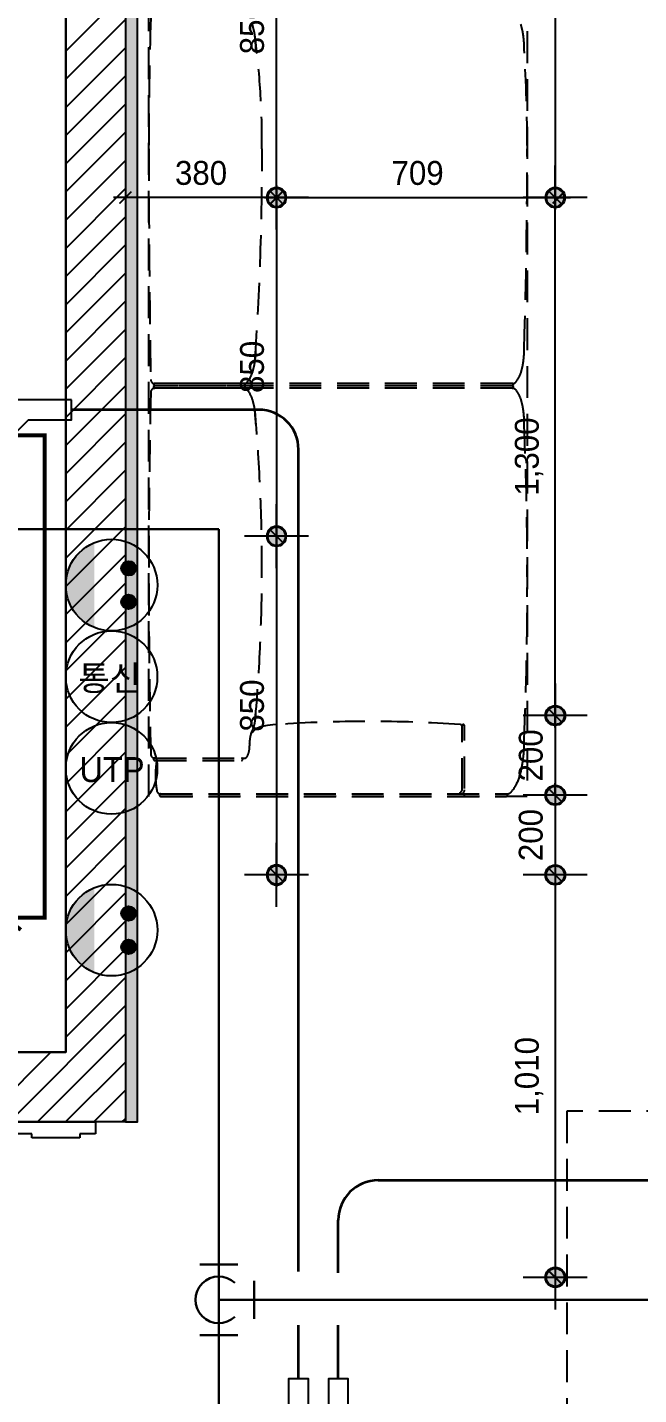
# Model space of a CAD drawing. Header units: inches. Extents: x 3778 to 56227, y -16914 to 35091.
# Drawn here: x 40151 to 41687, y -12470 to -9039 of the extents above; entities that cross this region are included whole.
import ezdxf

# ---------------------------------------------------------------- set-up
doc = ezdxf.new("R2010")
doc.units = ezdxf.units.IN
doc.header["$LTSCALE"] = 100
doc.header["$MEASUREMENT"] = 0
doc.header["$PDSIZE"] = 700.071425
doc.linetypes.add('DH-HID2', pattern=[1.2, 0.8, -0.4])
doc.linetypes.add('HID', pattern=[2.5, 1.5, -1])
for name, color, linetype in [('03-WAL NEW', 3, 'Continuous'), ('06-LIGHT', 4, 'Continuous'), ('07-DIM WAL', 5, 'Continuous'), ('1', 1, 'Continuous'), ('2-con', 2, 'Continuous'), ('3.기호.계단선', 30, 'Continuous'), ('CO-DO-FR', 7, 'Continuous'), ('FU-FURM', 251, 'DH-HID2'), ('HAT', 8, 'Continuous'), ('RC-LIGHT', 7, 'Continuous'), ('설비', 140, 'Continuous')]:
    doc.layers.add(name, color=color, linetype=linetype)
doc.layers.add('SS-ED', color=3, linetype='Continuous', lineweight=30)
doc.layers.add('SS-RLRG', color=4, linetype='Continuous', lineweight=35)
doc.styles.add('HY 울릉도 L', font='')
doc.styles.add('코레일둥고', font='Korail_Round_Gothic_Medium.ttf')
doc.styles.get('HY 울릉도 L').set_extended_font_data('HY울릉도L')
doc.dimstyles.new('30', dxfattribs={"dimscale": 30, "dimtxt": 2, "dimasz": 1, "dimexe": 1, "dimexo": 1, "dimgap": 1, "dimtad": 1, "dimdec": 0, "dimrnd": 0.05, "dimdsep": 46, "dimlunit": 6, "dimtxsty": 'HY 울릉도 L', "dimblk": 'ARCHTICK', "dimcen": 2.5, "dimdle": 1, "dimclrd": 133, "dimclre": 133, "dimclrt": 30, "dimadec": 0, "dimazin": 0, "dimtfac": 1, "dimtdec": 0, "dimtix": 1, "dimtmove": 2, "dimatfit": 3, "dimldrblk": 'ARCHTICK', "dimfxl": 0, "dimlwd": -1, "dimlwe": -1, "dimarcsym": 0})

# ---------------------------------------------------------------- blocks, each defined once
blk = doc.blocks.new('cjvjf')
at = {"layer": '2-con'}
blk.add_lwpolyline([(150368.5, 65904.5), (150368.5, 66078.5), (150681.5, 66078.5), (150681.5, 70048.5), (149381.5, 70048.5), (149381.5, 69448.5), (149256.5, 69448.5), (149256.5, 69746.5), (148951.5, 69746.5), (148951.5, 69946.5), (149251.5, 69946.5), (149251.5, 70244.5), (150833.5, 70244.5), (150833.5, 65904.5), (150368.5, 65904.5)], dxfattribs=at)
blk = doc.blocks.new('cjscjdeh')
at = {"layer": '03-WAL NEW'}
blk.add_lwpolyline([(148140.5, 73572.9), (148140.5, 73572.9, -0.414214), (148240.5, 73472.9), (148240.5, 69057.9), (147890.5, 69057.9), (147890.5, 69232.9), (148090.5, 69232.9), (148090.5, 73572.9)], format="xyb", dxfattribs=at)
at = {"layer": 'CO-DO-FR', "color": 8}
for p, q in [((147965.5, 69057.9), (148165.5, 69057.9)), ((148165.5, 69057.9), (148165.5, 69027.9)), ((148005.5, 69027.9), (147965.5, 69027.9)), ((148005.5, 69017.9), (148005.5, 69027.9)), ((148125.5, 69017.9), (148005.5, 69017.9)), ((148165.5, 69027.9), (148125.5, 69027.9)), ((148125.5, 69027.9), (148125.5, 69017.9))]:
    blk.add_line(p, q, dxfattribs=at)
at = {"layer": 'FU-FURM', "color": 8}
for p, q in [((148567.9, 70910.9), (148313.9, 70910.9)), ((149212.2, 70910.9), (148313.9, 70910.9)), ((148573.9, 70904.9), (148313.9, 70904.9)), ((149212.2, 70904.9), (148313.9, 70904.9)), ((149212.2, 70904.9), (148313.9, 70904.9)), ((148573.9, 70904.9), (148313.9, 70904.9)), ((148567.9, 70898.9), (148313.9, 70898.9)), ((149212.2, 70898.9), (148313.9, 70898.9)), ((148560.9, 70038), (148558.3, 70035.3)), ((148563.5, 70040.3), (148560.9, 70038)), ((148566.1, 70042.3), (148563.5, 70040.3)), ((148568.9, 70044.1), (148566.1, 70042.3)), ((148571.8, 70045.6), (148568.9, 70044.1)), ((148574.7, 70046.9), (148571.8, 70045.6)), ((148577.7, 70048.2), (148574.7, 70046.9)), ((148580.8, 70049.3), (148577.7, 70048.2)), ((148584.2, 70050.4), (148580.8, 70049.3)), ((148587.9, 70051.3), (148584.2, 70050.4)), ((148592.3, 70052.2), (148587.9, 70051.3)), ((148597.5, 70053), (148592.3, 70052.2)), ((148603.6, 70053.7), (148597.5, 70053)), ((148610.8, 70054.4), (148603.6, 70053.7)), ((148619.3, 70054.9), (148610.8, 70054.4)), ((149086.2, 69890.9), (149086.2, 70050)), ((149092.2, 69895), (149092.2, 70052.1)), ((148558.3, 70035.3), (148555.9, 70032.3)), ((148313.9, 69970.9), (148532, 69970.9)), ((148313.9, 69964.9), (148532, 69964.9)), ((148328.9, 69880.9), (149197.2, 69880.9)), ((148328.9, 69874.9), (149092.2, 69874.9)), ((148328.9, 69874.9), (149197.2, 69874.9)), ((151549.5, 69084.9), (149349.5, 69084.9)), ((149349.5, 69084.9), (149349.5, 68184.9))]:
    blk.add_line(p, q, dxfattribs=at)
blk.add_lwpolyline([(149249.5, 72874.9), (149249.5, 69874.9), (148299.5, 69874.9), (148299.5, 72874.9)], close=True, dxfattribs=at)
for centre, radius, start, end in [((159513.9, 71499.9), 11214.9, 178.31893, 180), ((148417.6, 71765.3), 149.2, 7.8612, 18.4349), ((149091.9, 71765.3), 149.2, 7.8612, 18.4349), ((146578.8, 71516.8), 2004.6, 359.5154, 7.7092), ((148298.3, 71748.9), 269.6, 0, 7.8612), ((148972.6, 71748.9), 269.6, 0, 7.8612), ((144493.5, 71477.4), 4756.5, 0.271, 3.2722), ((183027.1, 71499.9), 34728, 179.99998, 180.95529), ((141565.9, 71468), 7017.6, 355.88179, 0.26049), ((130163.8, 71544.9), 19086.1, 358.36665, 359.86484), ((148298.3, 71000.9), 269.6, 352.1388, 0), ((148972.6, 71000.9), 269.6, 352.1388, 0), ((148417.6, 70984.4), 149.2, 341.5651, 352.1388), ((149091.9, 70984.4), 149.2, 341.5651, 352.1388), ((148492.1, 70959.6), 70.6, 321.1751, 341.5651), ((149166.4, 70959.6), 70.6, 321.1751, 341.5651), ((148313.9, 70920.9), 10, 180, 270), ((148313.9, 70888.9), 10, 90, 180), ((148313.9, 70907.9), 3, 90, 270), ((148313.9, 70901.9), 3, 90, 270), ((148537.9, 70922.7), 11.9, 270, 321.1751), ((148537.9, 70907.9), 3, 270, 90), ((148537.9, 70901.9), 3, 270, 90), ((148537.9, 70887), 11.9, 38.8249, 90), ((148492.1, 70850.2), 70.6, 18.4349, 38.8249), ((149212.2, 70922.7), 11.9, 270, 321.1751), ((149212.2, 70907.9), 3, 270, 90), ((149212.2, 70901.9), 3, 270, 90), ((149212.2, 70887), 11.9, 38.8249, 90), ((149166.4, 70850.2), 70.6, 18.4349, 38.8249), ((169652.5, 70434.9), 21353.5, 178.78173, 181.21827), ((148417.6, 70825.3), 149.2, 7.8612, 18.4349), ((149091.9, 70825.3), 149.2, 7.8612, 18.4349), ((144259.8, 70450.3), 4323.6, 354.8766, 5.2472), ((148298.3, 70808.9), 269.6, 0, 7.8612), ((148972.6, 70808.9), 269.6, 0, 7.8612), ((139109.8, 70412.4), 10140.1, 357.75904, 2.24096), ((148388.2, 70088.8), 179.7, 352.1388, 0), ((148047.9, 70259.5), 556.5, 335.9021, 337.4861), ((148467.7, 70077.8), 99.5, 341.5651, 352.1388), ((148850.9, 66820.1), 3243, 85.9182, 94.0942), ((149081.2, 70050), 5, 0, 84.1785), ((149089.2, 70052.1), 3, 0, 180), ((148453, 70004.7), 99.5, 351.9031, 2.4769), ((148618.6, 70011.2), 66.3, 160.4755, 181.9283), ((148837.9, 70015.9), 404.3, 352.1388, 0), ((148313.9, 69980.9), 10, 180, 270), ((148313.9, 69967.9), 3, 90, 270), ((148536.4, 70010.7), 40.1, 263.8126, 276.1874), ((148532, 69967.9), 3, 270, 90), ((148539.3, 69978.7), 7.91, 280.3381, 331.5131), ((148504.8, 69997.3), 47.1, 331.5131, 351.9031), ((148546.7, 69927.9), 230.8, 170.7761, 189.2239), ((149016.7, 69991.2), 223.8, 341.5651, 352.1388), ((149128.5, 69953.9), 105.9, 321.1751, 341.5651), ((148328.9, 69890.9), 10, 180, 270), ((148328.9, 69877.9), 3, 90, 270), ((149082.3, 69883), 2.02, 154.0077, 317.2171), ((149076, 69893.5), 10.5, 295.086, 345.8666), ((149082.2, 69890.9), 10, 270, 0), ((149089.1, 69877.9), 3, 270, 90), ((149197.2, 69898.7), 17.8, 270, 321.1751), ((149197.2, 69877.9), 3, 270, 90)]:
    blk.add_arc(centre, radius, start, end, dxfattribs=at)
at = {"layer": 'HAT', "color": 8, "linetype": 'Continuous'}
for p, q in [((148090.5, 71745.2), (148240.5, 71895.2)), ((148090.5, 71674.5), (148240.5, 71824.5)), ((148090.5, 71603.8), (148240.5, 71753.8)), ((148090.5, 71533.1), (148240.5, 71683.1)), ((148090.5, 71462.4), (148240.5, 71612.4)), ((148090.5, 71391.7), (148240.5, 71541.7)), ((148090.5, 71320.9), (148240.5, 71470.9)), ((148090.5, 71250.2), (148240.5, 71400.2)), ((148090.5, 71179.5), (148240.5, 71329.5)), ((148090.5, 71108.8), (148240.5, 71258.8)), ((148090.5, 71038.1), (148240.5, 71188.1)), ((148090.5, 70967.4), (148240.5, 71117.4)), ((148090.5, 70896.7), (148240.5, 71046.7)), ((148090.5, 70826), (148240.5, 70976)), ((148090.5, 70755.3), (148240.5, 70905.3)), ((148090.5, 70684.6), (148240.5, 70834.6)), ((148090.5, 70613.8), (148240.5, 70763.8)), ((148090.5, 70543.1), (148240.5, 70693.1)), ((148090.5, 70472.4), (148240.5, 70622.4)), ((148090.5, 70401.7), (148240.5, 70551.7)), ((148090.5, 70331), (148240.5, 70481)), ((148090.5, 70260.3), (148240.5, 70410.3)), ((148090.5, 70189.6), (148240.5, 70339.6)), ((148090.5, 70118.9), (148240.5, 70268.9)), ((148090.5, 70048.2), (148240.5, 70198.2)), ((148090.5, 69977.4), (148240.5, 70127.4)), ((148090.5, 69906.7), (148240.5, 70056.7)), ((148090.5, 69836), (148240.5, 69986)), ((148090.5, 69765.3), (148240.5, 69915.3)), ((148090.5, 69694.6), (148240.5, 69844.6)), ((148090.5, 69623.9), (148240.5, 69773.9)), ((148090.5, 69553.2), (148240.5, 69703.2)), ((148090.5, 69482.5), (148240.5, 69632.5)), ((148090.5, 69411.8), (148240.5, 69561.8)), ((148090.5, 69341), (148240.5, 69491)), ((148090.5, 69270.3), (148240.5, 69420.3)), ((147948.8, 69057.9), (148240.5, 69349.6)), ((148019.5, 69057.9), (148240.5, 69278.9)), ((147890.5, 69070.3), (148053.1, 69232.9)), ((148090.2, 69057.9), (148240.5, 69208.2)), ((148160.9, 69057.9), (148240.5, 69137.5)), ((148231.6, 69057.9), (148240.5, 69066.8))]:
    blk.add_line(p, q, dxfattribs=at)
blk.add_blockref('cjvjf', (-2743, 3328.4))
blk = doc.blocks.new('1')
at = {"linetype": 'Continuous'}
h = blk.add_hatch(color=4, dxfattribs=at)
h.dxf.hatch_style = 1
edge = h.paths.add_edge_path()
edge.add_arc((11539653.5, -14273503.8), 37.5, 0, 360)
at = {"color": 1, "linetype": 'Continuous'}
for p, q in [((11539653.5, -14273637.1), (11539653.5, -14273370.5)), ((11539520.2, -14273503.8), (11539786.8, -14273503.8))]:
    blk.add_line(p, q, dxfattribs=at)
at = {"color": 4, "linetype": 'Continuous'}
for radius in [41.5, 37.5]:
    blk.add_circle((11539653.5, -14273503.8), radius, dxfattribs=at)
blk = doc.blocks.new('_ArchTick')
at = {"color": 0, "linetype": 'ByBlock', "const_width": 0.15}
blk.add_lwpolyline([(-0.5, -0.5), (0.5, 0.5)], dxfattribs=at)
blk = doc.blocks.new('*D317')
at = {"layer": '07-DIM WAL', "color": 133}
for p, q in [((41477, -8136.1), (41477, -9496.1)), ((41507, -8166.1), (41507, -8166.1)), ((41507, -9466.1), (41507, -9466.1))]:
    blk.add_line(p, q, dxfattribs=at)
at = {"layer": 'Defpoints', "color": 0}
for p in [(41477, -8166.1), (41477, -9466.1), (41477, -9466.1)]:
    blk.add_point(p, dxfattribs=at)
at = {"layer": '07-DIM WAL', "color": 133, "xscale": 30, "yscale": 30, "zscale": 30}
for p, rotation in [((41477, -8166.1), 90), ((41477, -9466.1), 270)]:
    blk.add_blockref('_ArchTick', p, dxfattribs=dict(at, rotation=rotation))
at = {"layer": '07-DIM WAL', "color": 30, "insert": (41411.1, -8816.1), "char_height": 60, "attachment_point": 5, "rotation": 90, "style": 'HY 울릉도 L'}
blk.add_mtext('1,300', dxfattribs=at)
blk = doc.blocks.new('*D220')
at = {"layer": '07-DIM WAL', "color": 133}
for p, q in [((41477, -10796.1), (41477, -9436.1)), ((41507, -9466.1), (41507, -9466.1)), ((41507, -10766.1), (41507, -10766.1))]:
    blk.add_line(p, q, dxfattribs=at)
at = {"layer": 'Defpoints', "color": 0}
for p in [(41477, -9466.1), (41477, -9466.1), (41477, -10766.1)]:
    blk.add_point(p, dxfattribs=at)
at = {"layer": '07-DIM WAL', "color": 133, "xscale": 30, "yscale": 30, "zscale": 30}
for p, rotation in [((41477, -9466.1), 90), ((41477, -10766.1), 270)]:
    blk.add_blockref('_ArchTick', p, dxfattribs=dict(at, rotation=rotation))
at = {"layer": '07-DIM WAL', "color": 30, "insert": (41411.1, -10116.1), "char_height": 60, "attachment_point": 5, "rotation": 90, "style": 'HY 울릉도 L'}
blk.add_mtext('1,300', dxfattribs=at)
blk = doc.blocks.new('*D320')
at = {"layer": '07-DIM WAL', "color": 133}
for p, q in [((41477, -10766.1), (41477, -10736.1)), ((41477, -10766.1), (41477, -10966.1)), ((41507, -10766.1), (41507, -10766.1)), ((41477, -10966.1), (41477, -10996.1)), ((41507, -10966.1), (41507, -10966.1))]:
    blk.add_line(p, q, dxfattribs=at)
at = {"layer": 'Defpoints', "color": 0}
for p in [(41477, -10766.1), (41477, -10966.1), (41477, -10966.1)]:
    blk.add_point(p, dxfattribs=at)
at = {"layer": '07-DIM WAL', "color": 133, "xscale": 30, "yscale": 30, "zscale": 30}
for p, rotation in [((41477, -10766.1), 270), ((41477, -10966.1), 90)]:
    blk.add_blockref('_ArchTick', p, dxfattribs=dict(at, rotation=rotation))
at = {"layer": '07-DIM WAL', "color": 30, "insert": (41415.8, -10866.1), "char_height": 60, "attachment_point": 5, "rotation": 90, "style": 'HY 울릉도 L'}
blk.add_mtext('200', dxfattribs=at)
blk = doc.blocks.new('*D321')
at = {"layer": '07-DIM WAL', "color": 133}
for p, q in [((41477, -10966.1), (41477, -10936.1)), ((41477, -10966.1), (41477, -11166.1)), ((41507, -10966.1), (41507, -10966.1)), ((41447, -11166.1), (41447, -11166.1)), ((41477, -11166.1), (41477, -11196.1))]:
    blk.add_line(p, q, dxfattribs=at)
at = {"layer": 'Defpoints', "color": 0}
for p in [(41477, -10966.1), (41477, -11166.1), (41477, -11166.1)]:
    blk.add_point(p, dxfattribs=at)
at = {"layer": '07-DIM WAL', "color": 133, "xscale": 30, "yscale": 30, "zscale": 30}
for p, rotation in [((41477, -10966.1), 270), ((41477, -11166.1), 90)]:
    blk.add_blockref('_ArchTick', p, dxfattribs=dict(at, rotation=rotation))
at = {"layer": '07-DIM WAL', "color": 30, "insert": (41415.8, -11066.1), "char_height": 60, "attachment_point": 5, "rotation": 90, "style": 'HY 울릉도 L'}
blk.add_mtext('200', dxfattribs=at)
blk = doc.blocks.new('*D322')
at = {"layer": '07-DIM WAL', "color": 133}
for p, q in [((41477, -11136.1), (41477, -12206.1)), ((41447, -12176.1), (41447, -12176.1))]:
    blk.add_line(p, q, dxfattribs=at)
at = {"layer": 'Defpoints', "color": 0}
for p in [(41477, -11166.1), (41477, -12176.1), (41477, -12176.1)]:
    blk.add_point(p, dxfattribs=at)
at = {"layer": '07-DIM WAL', "color": 133, "xscale": 30, "yscale": 30, "zscale": 30}
for p, rotation in [((41477, -11166.1), 90), ((41477, -12176.1), 270)]:
    blk.add_blockref('_ArchTick', p, dxfattribs=dict(at, rotation=rotation))
at = {"layer": '07-DIM WAL', "color": 30, "insert": (41411.1, -11671.1), "char_height": 60, "attachment_point": 5, "rotation": 90, "style": 'HY 울릉도 L'}
blk.add_mtext('1,010', dxfattribs=at)
blk = doc.blocks.new('*D323')
at = {"layer": '07-DIM WAL', "color": 133}
for p, q in [((40777, -10286.1), (40777, -11196.1)), ((40807, -10316.1), (40807, -10316.1)), ((40807, -11166.1), (40807, -11166.1))]:
    blk.add_line(p, q, dxfattribs=at)
at = {"layer": 'Defpoints', "color": 0}
for p in [(40777, -10316.1), (40777, -11166.1), (40777, -11166.1)]:
    blk.add_point(p, dxfattribs=at)
at = {"layer": '07-DIM WAL', "color": 133, "xscale": 30, "yscale": 30, "zscale": 30}
for p, rotation in [((40777, -10316.1), 90), ((40777, -11166.1), 270)]:
    blk.add_blockref('_ArchTick', p, dxfattribs=dict(at, rotation=rotation))
at = {"layer": '07-DIM WAL', "color": 30, "insert": (40715.7, -10741.1), "char_height": 60, "attachment_point": 5, "rotation": 90, "style": 'HY 울릉도 L'}
blk.add_mtext('850', dxfattribs=at)
blk = doc.blocks.new('*D324')
at = {"layer": '07-DIM WAL', "color": 133}
for p, q in [((40397.5, -9436.1), (40397.5, -9436.1)), ((40807, -9466.1), (40367.5, -9466.1)), ((40777, -9496.1), (40777, -9496.1))]:
    blk.add_line(p, q, dxfattribs=at)
at = {"layer": 'Defpoints', "color": 0}
for p in [(40397.5, -9466.1), (40397.5, -9466.1), (40777, -9466.1)]:
    blk.add_point(p, dxfattribs=at)
at = {"layer": '07-DIM WAL', "color": 133, "xscale": 30, "yscale": 30, "zscale": 30, "rotation": 180}
blk.add_blockref('_ArchTick', (40397.5, -9466.1), dxfattribs=at)
at = {"layer": '07-DIM WAL', "color": 133, "xscale": 30, "yscale": 30, "zscale": 30}
blk.add_blockref('_ArchTick', (40777, -9466.1), dxfattribs=at)
at = {"layer": '07-DIM WAL', "color": 30, "insert": (40587.3, -9404.7), "char_height": 60, "attachment_point": 5, "style": 'HY 울릉도 L'}
blk.add_mtext('380', dxfattribs=at)
blk = doc.blocks.new('*D325')
at = {"layer": '07-DIM WAL', "color": 133}
for p, q in [((40777, -9436.1), (40777, -10346.1)), ((40807, -9466.1), (40807, -9466.1)), ((40807, -10316.1), (40807, -10316.1))]:
    blk.add_line(p, q, dxfattribs=at)
at = {"layer": 'Defpoints', "color": 0}
for p in [(40777, -9466.1), (40777, -10316.1), (40777, -10316.1)]:
    blk.add_point(p, dxfattribs=at)
at = {"layer": '07-DIM WAL', "color": 133, "xscale": 30, "yscale": 30, "zscale": 30}
for p, rotation in [((40777, -9466.1), 90), ((40777, -10316.1), 270)]:
    blk.add_blockref('_ArchTick', p, dxfattribs=dict(at, rotation=rotation))
at = {"layer": '07-DIM WAL', "color": 30, "insert": (40715.7, -9891.1), "char_height": 60, "attachment_point": 5, "rotation": 90, "style": 'HY 울릉도 L'}
blk.add_mtext('850', dxfattribs=at)
blk = doc.blocks.new('*D221')
at = {"layer": '07-DIM WAL', "color": 133}
for p, q in [((41485.5, -9436.1), (41485.5, -9436.1)), ((40747, -9466.1), (41515.5, -9466.1))]:
    blk.add_line(p, q, dxfattribs=at)
at = {"layer": 'Defpoints', "color": 0}
for p in [(40777, -9466.1), (41485.5, -9466.1), (41485.5, -9466.1)]:
    blk.add_point(p, dxfattribs=at)
at = {"layer": '07-DIM WAL', "color": 133, "xscale": 30, "yscale": 30, "zscale": 30, "rotation": 180}
blk.add_blockref('_ArchTick', (40777, -9466.1), dxfattribs=at)
at = {"layer": '07-DIM WAL', "color": 133, "xscale": 30, "yscale": 30, "zscale": 30}
blk.add_blockref('_ArchTick', (41485.5, -9466.1), dxfattribs=at)
at = {"layer": '07-DIM WAL', "color": 30, "insert": (41131.3, -9404.8), "char_height": 60, "attachment_point": 5, "style": 'HY 울릉도 L'}
blk.add_mtext('709', dxfattribs=at)
blk = doc.blocks.new('*D326')
at = {"layer": '07-DIM WAL', "color": 133}
for p, q in [((40777, -9496.1), (40777, -8586.1)), ((40807, -8616.1), (40807, -8616.1)), ((40807, -9466.1), (40807, -9466.1))]:
    blk.add_line(p, q, dxfattribs=at)
at = {"layer": 'Defpoints', "color": 0}
for p in [(40777, -8616.1), (40777, -8616.1), (40777, -9466.1)]:
    blk.add_point(p, dxfattribs=at)
at = {"layer": '07-DIM WAL', "color": 133, "xscale": 30, "yscale": 30, "zscale": 30}
for p, rotation in [((40777, -8616.1), 90), ((40777, -9466.1), 270)]:
    blk.add_blockref('_ArchTick', p, dxfattribs=dict(at, rotation=rotation))
at = {"layer": '07-DIM WAL', "color": 30, "insert": (40715.7, -9041.1), "char_height": 60, "attachment_point": 5, "rotation": 90, "style": 'HY 울릉도 L'}
blk.add_mtext('850', dxfattribs=at)
blk = doc.blocks.new('egoo')
at = {"layer": '설비'}
h = blk.add_hatch(color=140, dxfattribs=at)
edge = h.paths.add_edge_path()
edge.add_arc((1015645.3, 443433.7), 22.3, 0, 360)
h = blk.add_hatch(color=140, dxfattribs=at)
edge = h.paths.add_edge_path()
edge.add_arc((1015747.7, 443433.7), 22.3, 0, 360)
h = blk.add_hatch(color=140, dxfattribs=at)
edge = h.paths.add_edge_path()
edge.add_line((1015826.3, 443329.1), (1015566.6, 443329.1))
edge.add_ellipse((1015696.5, 443381.5), major_axis=(99, 99), ratio=1, start_angle=156.9578, end_angle=293.0422)
at = {"layer": '설비', "color": 140}
for centre, radius in [((1015696.5, 443381.5), 140), ((1015645.3, 443433.7), 22.3), ((1015747.7, 443433.7), 22.3)]:
    blk.add_circle(centre, radius, dxfattribs=at)
blk = doc.blocks.new('tee')
at = {"layer": 'SS-ED', "color": 1}
for p, q in [((40, 73.7), (-40, 73.7)), ((-73.7, 40), (-73.7, -40)), ((73.7, 40), (73.7, -40))]:
    blk.add_line(p, q, dxfattribs=at)
at = {"layer": 'SS-ED', "color": 2}
blk.add_arc((0, 0), 48.8, 136.3157, 43.6843, dxfattribs=at)
blk = doc.blocks.new('dpdjzjs')
at = {"layer": '1', "color": 6}
for points in [[(176232.8, 91856.8), (175932.8, 91856.8), (175932.8, 91806.8), (176054.5, 91806.8), (176004.5, 91756.8), (175932.8, 91756.8), (175932.8, 91706.8), (176025.2, 91706.8), (176125.2, 91806.8), (176232.8, 91806.8)], [(176928, 89099.4), (176928, 89399.4), (176878, 89399.4), (176878, 89277.8), (176828, 89327.8), (176828, 89399.4), (176778, 89399.4), (176778, 89307.1), (176878, 89207.1), (176878, 89099.4)]]:
    blk.add_lwpolyline(points, close=True, dxfattribs=at)
at = {"layer": 'SS-ED'}
for p, q in [((176603, 91531.8), (172686.1, 91531.8)), ((176603, 89001.3), (176603, 91531.8)), ((176603, 89597.9), (180661.6, 89597.9))]:
    blk.add_line(p, q, dxfattribs=at)
at = {"layer": 'SS-RLRG', "color": 4}
for p, q in [((176703, 91831.8), (176232.8, 91831.8)), ((177003, 89897.9), (178914.5, 89897.9)), ((176903, 89666.1), (176903, 89797.9)), ((176903, 89399.4), (176903, 89534.4))]:
    blk.add_line(p, q, dxfattribs=at)
at = {"layer": 'SS-RLRG'}
for p, q in [((176803, 89668.8), (176803, 91731.8)), ((176803, 89399.4), (176803, 89534.4))]:
    blk.add_line(p, q, dxfattribs=at)
blk.add_arc((176703, 91731.8), 100, 0, 90, dxfattribs=at)
at = {"layer": 'SS-RLRG', "color": 4}
blk.add_arc((177003, 89797.9), 100, 90, 180, dxfattribs=at)
at = {"layer": '1', "xscale": -1.200000000011642, "yscale": 1.200000000011642, "zscale": 1.199999999999999, "rotation": 270}
blk.add_blockref('tee', (176603, 89597.9), dxfattribs=at)

msp = doc.modelspace()

# ---------------------------------------------------------------- hatches: boundary and pattern name
at = {"layer": '3.기호.계단선'}
h = msp.add_hatch(color=10, dxfattribs=at)
h.dxf.hatch_style = 1
h.paths.add_polyline_path([(40397.5, -7416), (40397.5, -11786), (40427.5, -11786), (40427.5, -7416)])

# ---------------------------------------------------------------- linework, layer by layer
at = {"layer": '06-LIGHT', "color": 0, "linetype": 'HID', "const_width": 10}
msp.add_lwpolyline([(40095.5, -10062.5), (40194.9, -10062.5), (40194.9, -11273.7), (40095.5, -11273.7), (40134.6, -11303.9)], dxfattribs=at)
at = {"layer": '3.기호.계단선', "color": 10}
msp.add_lwpolyline([(40397.5, -7416), (40397.5, -11786), (40427.5, -11786), (40427.5, -7416), (40397.5, -7416)], dxfattribs=at)
at = {"layer": '설비', "color": 140}
for centre in [(40362.5, -10668.7), (40362.5, -10898.7)]:
    msp.add_circle(centre, 115, dxfattribs=at)

# ---------------------------------------------------------------- block references
msp.add_blockref('cjscjdeh', (-107843, -80843.8))
at = {"layer": '2-con'}
msp.add_blockref('dpdjzjs', (-135970.9, -101830.4), dxfattribs=at)
at = {"layer": 'RC-LIGHT', "xscale": -0.6024096385271789, "yscale": 0.6024096385271789, "zscale": 0.6024096385271789}
for p in [(6992375.5, 8589030.2), (6993075.5, 8589030.2), (6992375.5, 8588180.2), (6992375.5, 8587330.2)]:
    msp.add_blockref('1', p, dxfattribs=at)
at = {"layer": 'RC-LIGHT', "xscale": 0.6024096385271789, "yscale": 0.6024096385271789, "zscale": 0.6024096385271789, "rotation": 180}
for p in [(6993075.5, -8609262.3), (6993075.5, -8609462.3), (6993075.5, -8609662.3), (6993075.5, -8610672.3)]:
    msp.add_blockref('1', p, dxfattribs=at)
at = {"layer": '설비', "color": 140, "xscale": 0.8214285869294655, "yscale": 0.8214285869294655, "zscale": 0.8214285869294655, "rotation": 270}
for p in [(-323843.7, 823883.4), (-323843.7, 823017.4)]:
    msp.add_blockref('egoo', p, dxfattribs=at)

# ---------------------------------------------------------------- texts
at = {"layer": '설비', "color": 140, "style": '코레일둥고'}
for s, p in [('통신', (40279.4, -10703.4)), ('UTP', (40282, -10933))]:
    msp.add_text(s, height=62.5, dxfattribs=at).set_placement(p)

# ---------------------------------------------------------------- dimensions: what is measured, and where the dimension line sits
at = {"layer": '07-DIM WAL'}
for base, p1, p2, angle, override, picture, middle in [((41477, -9466.1), (41477, -8166.1), (41477, -9466.1), 90, {"dimfxl": 2, "dimarcsym": 2}, '*D317', (41411.1, -8816.1)), ((40777, -8616.1), (40777, -9466.1), (40777, -8616.1), 90, {"dimfxl": 1.25, "dimarcsym": 2}, '*D326', (40715.7, -9041.1)), ((40777, -10316.1), (40777, -9466.1), (40777, -10316.1), 90, {"dimfxl": 1.25, "dimarcsym": 2}, '*D325', (40715.7, -9891.1)), ((41477, -9466.1), (41477, -10766.1), (41477, -9466.1), 270, {"dimfxl": 2, "dimarcsym": 2}, '*D220', (41411.1, -10116.1)), ((40777, -11166.1), (40777, -10316.1), (40777, -11166.1), 90, {"dimfxl": 1.25, "dimarcsym": 2}, '*D323', (40715.7, -10741.1)), ((41477, -10966.1), (41477, -10766.1), (41477, -10966.1), 270, {"dimfxl": 1.25, "dimarcsym": 2}, '*D320', (41415.8, -10866.1)), ((41477, -11166.1), (41477, -10966.1), (41477, -11166.1), 270, {"dimfxl": 1.25, "dimarcsym": 2}, '*D321', (41415.8, -11066.1)), ((41477, -12176.1), (41477, -11166.1), (41477, -12176.1), 90, {"dimfxl": 1.25, "dimarcsym": 2}, '*D322', (41411.1, -11671.1))]:
    dim = msp.add_linear_dim(base=base, p1=p1, p2=p2, angle=angle, dimstyle='30', override=override, dxfattribs=at)
    dim.commit()
    dim.dimension.update_dxf_attribs({"geometry": picture, "text_midpoint": middle})
for base, p2, picture, middle in [((40397.5499522, -9466.053962), (40397.5499522, -9466.053962), '*D324', (40587.2999522, -9404.7106784)), ((41485.5499522, -9466.053962), (41485.5499522, -9466.053962), '*D221', (41131.2999522, -9404.751384))]:
    dim = msp.add_linear_dim(base=base, p1=(40777.0499522, -9466.053962), p2=p2, dimstyle='30', override={"dimfxl": 1.25, "dimarcsym": 2}, dxfattribs=at)
    dim.commit()
    dim.dimension.update_dxf_attribs({"geometry": picture, "text_midpoint": middle})

doc.saveas('drawing.dxf')
